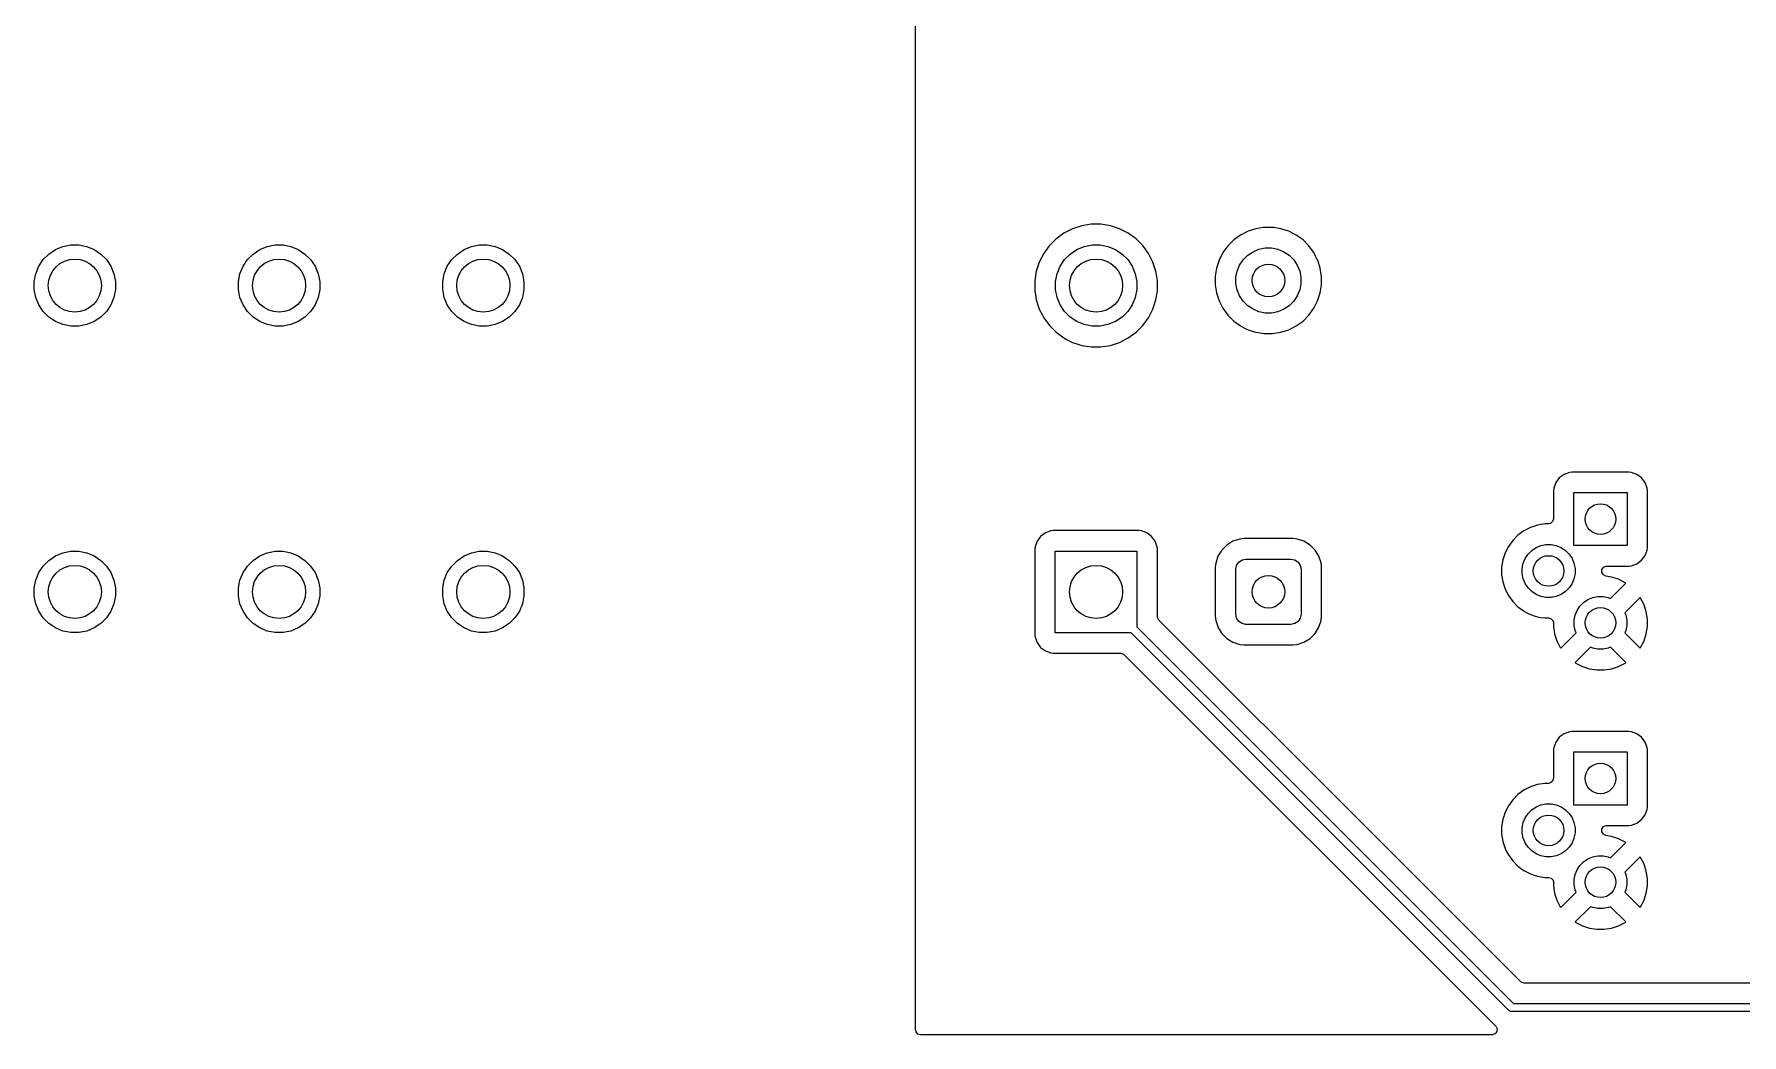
# Model space of a CAD drawing. Extents: x 78 to 227, y -124 to -75.
# Drawn here: x 77.74 to 119.54, y -123.88 to -99.38 of the extents above; entities that cross this region are included whole.
import ezdxf

# ---------------------------------------------------------------- set-up
doc = ezdxf.new("R2010")
doc.units = 0
doc.layers.add('BLACK', color=7, linetype='CONTINUOUS')

msp = doc.modelspace()

# ---------------------------------------------------------------- linework, layer by layer
at = {"layer": 'BLACK', "linetype": 'CONTINUOUS'}
for p, q in [((99.314, -105.416402), (99.314, -78.528983)), ((103.380131, -104.070946), (103.155503, -104.143933)), ((103.613403, -104.034), (103.380131, -104.070946)), ((103.613408, -104.034), (103.613403, -104.034)), ((103.849592, -104.034), (103.613408, -104.034)), ((103.849597, -104.034), (103.849592, -104.034)), ((104.082868, -104.070946), (103.849597, -104.034)), ((104.307496, -104.143933), (104.082868, -104.070946)), ((102.753987, -104.389985), (102.586985, -104.556987)), ((102.753988, -104.389985), (102.753987, -104.389985)), ((102.75399, -104.389983), (102.753988, -104.389985)), ((102.83605, -104.330362), (102.75399, -104.389983)), ((102.945066, -104.251157), (102.83605, -104.330362)), ((103.155503, -104.143933), (102.945066, -104.251157)), ((104.517933, -104.251157), (104.307496, -104.143933)), ((104.70901, -104.389983), (104.517933, -104.251157)), ((104.876017, -104.55699), (104.70901, -104.389983)), ((107.102786, -104.418028), (106.958028, -104.562786)), ((107.268386, -104.297715), (107.102786, -104.418028)), ((107.450776, -104.204781), (107.268386, -104.297715)), ((107.645465, -104.141522), (107.450776, -104.204781)), ((107.823329, -104.113351), (107.645465, -104.141522)), ((107.847648, -104.1095), (107.823329, -104.113351)), ((108.052352, -104.1095), (107.847648, -104.1095)), ((108.079995, -104.113878), (108.052352, -104.1095)), ((108.254534, -104.141522), (108.079995, -104.113878)), ((108.449223, -104.204781), (108.254534, -104.141522)), ((108.540239, -104.251157), (108.449223, -104.204781)), ((108.63161, -104.297713), (108.540239, -104.251157)), ((108.631612, -104.297714), (108.63161, -104.297713)), ((108.631613, -104.297715), (108.631612, -104.297714)), ((108.797213, -104.418028), (108.631613, -104.297715)), ((108.941971, -104.562786), (108.797213, -104.418028)), ((77.849579, -105.063103), (77.95849, -104.900107)), ((77.95849, -104.900107), (78.097107, -104.76149)), ((78.097107, -104.76149), (78.260103, -104.652579)), ((78.260103, -104.652579), (78.441215, -104.57756)), ((78.441215, -104.57756), (78.633483, -104.539315)), ((78.633483, -104.539315), (78.829517, -104.539315)), ((78.829517, -104.539315), (79.021785, -104.57756)), ((79.021785, -104.57756), (79.202897, -104.652579)), ((79.202897, -104.652579), (79.365893, -104.76149)), ((79.365893, -104.76149), (79.50451, -104.900107)), ((79.50451, -104.900107), (79.613421, -105.063103)), ((82.849579, -105.063103), (82.95849, -104.900107)), ((82.95849, -104.900107), (83.097107, -104.76149)), ((83.097107, -104.76149), (83.260103, -104.652579)), ((83.260103, -104.652579), (83.441215, -104.57756)), ((83.441215, -104.57756), (83.633483, -104.539315)), ((83.633483, -104.539315), (83.829517, -104.539315)), ((83.829517, -104.539315), (84.021785, -104.57756)), ((84.021785, -104.57756), (84.202897, -104.652579)), ((84.202897, -104.652579), (84.365893, -104.76149)), ((84.365893, -104.76149), (84.50451, -104.900107)), ((84.50451, -104.900107), (84.613421, -105.063103)), ((87.849579, -105.063103), (87.95849, -104.900107)), ((87.95849, -104.900107), (88.097107, -104.76149)), ((88.097107, -104.76149), (88.260103, -104.652579)), ((88.260103, -104.652579), (88.441215, -104.57756)), ((88.441215, -104.57756), (88.633483, -104.539315)), ((88.633483, -104.539315), (88.829517, -104.539315)), ((88.829517, -104.539315), (89.021785, -104.57756)), ((89.021785, -104.57756), (89.202897, -104.652579)), ((89.202897, -104.652579), (89.365893, -104.76149)), ((89.365893, -104.76149), (89.50451, -104.900107)), ((89.50451, -104.900107), (89.613421, -105.063103)), ((102.448157, -104.748066), (102.340933, -104.958503)), ((102.561428, -104.592164), (102.448157, -104.748066)), ((102.586983, -104.55699), (102.561428, -104.592164)), ((102.586985, -104.556988), (102.586983, -104.55699)), ((102.586985, -104.556987), (102.586985, -104.556988)), ((102.849579, -105.063103), (102.95849, -104.900107)), ((102.95849, -104.900107), (103.097107, -104.76149)), ((103.097107, -104.76149), (103.260103, -104.652579)), ((103.260103, -104.652579), (103.441215, -104.57756)), ((103.441215, -104.57756), (103.633483, -104.539315)), ((103.633483, -104.539315), (103.829517, -104.539315)), ((103.829517, -104.539315), (104.021785, -104.57756)), ((104.021785, -104.57756), (104.202897, -104.652579)), ((104.202897, -104.652579), (104.365893, -104.76149)), ((104.365893, -104.76149), (104.50451, -104.900107)), ((104.50451, -104.900107), (104.613421, -105.063103)), ((105.014843, -104.748067), (104.876017, -104.55699)), ((105.032387, -104.7825), (105.014843, -104.748067)), ((105.122066, -104.958503), (105.032387, -104.7825)), ((106.744781, -104.910776), (106.681522, -105.105465)), ((106.837715, -104.728386), (106.744781, -104.910776)), ((106.958028, -104.562786), (106.837715, -104.728386)), ((107.244463, -105.032883), (107.331592, -104.902485)), ((107.331592, -104.902485), (107.442485, -104.791592)), ((107.442485, -104.791592), (107.572883, -104.704463)), ((107.572883, -104.704463), (107.717772, -104.644448)), ((107.717772, -104.644448), (107.871586, -104.613852)), ((107.871586, -104.613852), (108.028414, -104.613852)), ((108.028414, -104.613852), (108.182228, -104.644448)), ((108.182228, -104.644448), (108.327117, -104.704463)), ((108.327117, -104.704463), (108.457515, -104.791592)), ((108.457515, -104.791592), (108.568408, -104.902485)), ((108.568408, -104.902485), (108.655537, -105.032883)), ((109.054556, -104.717749), (108.941971, -104.562786)), ((109.062287, -104.72839), (109.054556, -104.717749)), ((109.089857, -104.7825), (109.062287, -104.72839)), ((109.155218, -104.910776), (109.089857, -104.7825)), ((109.155218, -104.910778), (109.155218, -104.910776)), ((109.15522, -104.910781), (109.155218, -104.910778)), ((109.15536, -104.911213), (109.15522, -104.910781)), ((109.218477, -105.105465), (109.15536, -104.911213)), ((77.736315, -105.436483), (77.77456, -105.244215)), ((77.77456, -105.244215), (77.849579, -105.063103)), ((79.613421, -105.063103), (79.68844, -105.244215)), ((79.68844, -105.244215), (79.726685, -105.436483)), ((82.736315, -105.436483), (82.77456, -105.244215)), ((82.77456, -105.244215), (82.849579, -105.063103)), ((84.613421, -105.063103), (84.68844, -105.244215)), ((84.68844, -105.244215), (84.726685, -105.436483)), ((87.736315, -105.436483), (87.77456, -105.244215)), ((87.77456, -105.244215), (87.849579, -105.063103)), ((89.613421, -105.063103), (89.68844, -105.244215)), ((89.68844, -105.244215), (89.726685, -105.436483)), ((102.267946, -105.183131), (102.231, -105.416402)), ((102.340933, -104.958503), (102.267946, -105.183131)), ((102.736315, -105.436483), (102.77456, -105.244215)), ((102.77456, -105.244215), (102.849579, -105.063103)), ((104.613421, -105.063103), (104.68844, -105.244215)), ((104.68844, -105.244215), (104.726685, -105.436483)), ((105.122066, -104.958505), (105.122066, -104.958503)), ((105.122068, -104.958508), (105.122066, -104.958505)), ((105.195053, -105.183132), (105.122068, -104.958508)), ((105.209221, -105.272585), (105.195053, -105.183132)), ((105.214774, -105.307648), (105.209221, -105.272585)), ((105.217075, -105.322174), (105.214774, -105.307648)), ((105.217075, -105.322175), (105.217075, -105.322174)), ((105.232, -105.416403), (105.217075, -105.322175)), ((106.681522, -105.105465), (106.6495, -105.307648)), ((106.6495, -105.307648), (106.6495, -105.512351)), ((107.153852, -105.331586), (107.184448, -105.177772)), ((107.153852, -105.488414), (107.153852, -105.331586)), ((107.184448, -105.177772), (107.244463, -105.032883)), ((108.655537, -105.032883), (108.715552, -105.177772)), ((108.715552, -105.177772), (108.746148, -105.331586)), ((108.746148, -105.331586), (108.746148, -105.488414)), ((109.244947, -105.272588), (109.218477, -105.105465)), ((109.2505, -105.307648), (109.244947, -105.272588)), ((109.2505, -105.512352), (109.2505, -105.307648)), ((77.736315, -105.632517), (77.736315, -105.436483)), ((77.77456, -105.824785), (77.736315, -105.632517)), ((79.726685, -105.632517), (79.68844, -105.824785)), ((79.726685, -105.436483), (79.726685, -105.632517)), ((82.736315, -105.632517), (82.736315, -105.436483)), ((82.77456, -105.824785), (82.736315, -105.632517)), ((84.726685, -105.632517), (84.68844, -105.824785)), ((84.726685, -105.436483), (84.726685, -105.632517)), ((87.736315, -105.632517), (87.736315, -105.436483)), ((87.77456, -105.824785), (87.736315, -105.632517)), ((89.726685, -105.632517), (89.68844, -105.824785)), ((89.726685, -105.436483), (89.726685, -105.632517)), ((99.314, -123.7545), (99.314, -105.416402)), ((102.231, -105.416402), (102.231, -105.652597)), ((102.231, -105.652597), (102.267946, -105.885868)), ((102.736315, -105.632517), (102.736315, -105.436483)), ((102.77456, -105.824785), (102.736315, -105.632517)), ((104.726685, -105.632517), (104.68844, -105.824785)), ((104.726685, -105.436483), (104.726685, -105.632517)), ((105.195053, -105.885868), (105.216673, -105.749364)), ((105.216673, -105.749364), (105.232, -105.652597)), ((105.232, -105.652597), (105.232, -105.416403)), ((106.6495, -105.512351), (106.681522, -105.714534)), ((106.681522, -105.714534), (106.744781, -105.909223)), ((107.184448, -105.642228), (107.153852, -105.488414)), ((107.244463, -105.787117), (107.184448, -105.642228)), ((108.715552, -105.642228), (108.655537, -105.787117)), ((108.746148, -105.488414), (108.715552, -105.642228)), ((109.15522, -105.909219), (109.218477, -105.714534)), ((109.218477, -105.714534), (109.2505, -105.512352)), ((77.849579, -106.005897), (77.77456, -105.824785)), ((77.95849, -106.168893), (77.849579, -106.005897)), ((78.097107, -106.30751), (77.95849, -106.168893)), ((79.50451, -106.168893), (79.365893, -106.30751)), ((79.613421, -106.005897), (79.50451, -106.168893)), ((79.68844, -105.824785), (79.613421, -106.005897)), ((82.849579, -106.005897), (82.77456, -105.824785)), ((82.95849, -106.168893), (82.849579, -106.005897)), ((83.097107, -106.30751), (82.95849, -106.168893)), ((84.50451, -106.168893), (84.365893, -106.30751)), ((84.613421, -106.005897), (84.50451, -106.168893)), ((84.68844, -105.824785), (84.613421, -106.005897)), ((87.849579, -106.005897), (87.77456, -105.824785)), ((87.95849, -106.168893), (87.849579, -106.005897)), ((88.097107, -106.30751), (87.95849, -106.168893)), ((89.50451, -106.168893), (89.365893, -106.30751)), ((89.613421, -106.005897), (89.50451, -106.168893)), ((89.68844, -105.824785), (89.613421, -106.005897)), ((102.267946, -105.885868), (102.340933, -106.110496)), ((102.340933, -106.110496), (102.41569, -106.257213)), ((102.849579, -106.005897), (102.77456, -105.824785)), ((102.95849, -106.168893), (102.849579, -106.005897)), ((103.097107, -106.30751), (102.95849, -106.168893)), ((104.50451, -106.168893), (104.365893, -106.30751)), ((104.613421, -106.005897), (104.50451, -106.168893)), ((104.68844, -105.824785), (104.613421, -106.005897)), ((105.014843, -106.320933), (105.122068, -106.110492)), ((105.122068, -106.110492), (105.195053, -105.885868)), ((106.744781, -105.909223), (106.837715, -106.091613)), ((106.837715, -106.091613), (106.958028, -106.257213)), ((107.331592, -105.917515), (107.244463, -105.787117)), ((107.442485, -106.028408), (107.331592, -105.917515)), ((107.572883, -106.115537), (107.442485, -106.028408)), ((107.717772, -106.175552), (107.572883, -106.115537)), ((107.871586, -106.206148), (107.717772, -106.175552)), ((108.182228, -106.175552), (108.028414, -106.206148)), ((108.327117, -106.115537), (108.182228, -106.175552)), ((108.457515, -106.028408), (108.327117, -106.115537)), ((108.568408, -105.917515), (108.457515, -106.028408)), ((108.655537, -105.787117), (108.568408, -105.917515)), ((108.941971, -106.257213), (109.023962, -106.14436)), ((109.023962, -106.14436), (109.062287, -106.09161)), ((109.062287, -106.09161), (109.15522, -105.909219)), ((78.260103, -106.416421), (78.097107, -106.30751)), ((78.441215, -106.49144), (78.260103, -106.416421)), ((78.633483, -106.529685), (78.441215, -106.49144)), ((78.829517, -106.529685), (78.633483, -106.529685)), ((79.021785, -106.49144), (78.829517, -106.529685)), ((79.202897, -106.416421), (79.021785, -106.49144)), ((79.365893, -106.30751), (79.202897, -106.416421)), ((83.260103, -106.416421), (83.097107, -106.30751)), ((83.441215, -106.49144), (83.260103, -106.416421)), ((83.633483, -106.529685), (83.441215, -106.49144)), ((83.829517, -106.529685), (83.633483, -106.529685)), ((84.021785, -106.49144), (83.829517, -106.529685)), ((84.202897, -106.416421), (84.021785, -106.49144)), ((84.365893, -106.30751), (84.202897, -106.416421)), ((88.260103, -106.416421), (88.097107, -106.30751)), ((88.441215, -106.49144), (88.260103, -106.416421)), ((88.633483, -106.529685), (88.441215, -106.49144)), ((88.829517, -106.529685), (88.633483, -106.529685)), ((89.021785, -106.49144), (88.829517, -106.529685)), ((89.202897, -106.416421), (89.021785, -106.49144)), ((89.365893, -106.30751), (89.202897, -106.416421)), ((102.41569, -106.257213), (102.448157, -106.320933)), ((102.448157, -106.320933), (102.586983, -106.51201)), ((102.586983, -106.51201), (102.75399, -106.679017)), ((103.260103, -106.416421), (103.097107, -106.30751)), ((103.441215, -106.49144), (103.260103, -106.416421)), ((103.633483, -106.529685), (103.441215, -106.49144)), ((103.829517, -106.529685), (103.633483, -106.529685)), ((104.021785, -106.49144), (103.829517, -106.529685)), ((104.202897, -106.416421), (104.021785, -106.49144)), ((104.365893, -106.30751), (104.202897, -106.416421)), ((104.70901, -106.679017), (104.876017, -106.51201)), ((104.876017, -106.51201), (105.014843, -106.320933)), ((106.958028, -106.257213), (107.102786, -106.401971)), ((107.102786, -106.401971), (107.23609, -106.49882)), ((107.23609, -106.49882), (107.26839, -106.522287)), ((107.26839, -106.522287), (107.384607, -106.581503)), ((107.384607, -106.581503), (107.450776, -106.615218)), ((108.028414, -106.206148), (107.871586, -106.206148)), ((108.449219, -106.61522), (108.63161, -106.522287)), ((108.63161, -106.522287), (108.72459, -106.454732)), ((108.72459, -106.454732), (108.797213, -106.401971)), ((108.797213, -106.401971), (108.797215, -106.401968)), ((108.797215, -106.401968), (108.797219, -106.401966)), ((108.797219, -106.401966), (108.941966, -106.257219)), ((108.941966, -106.257219), (108.941968, -106.257215)), ((108.941968, -106.257215), (108.941971, -106.257213)), ((102.75399, -106.679017), (102.945067, -106.817843)), ((102.945067, -106.817843), (103.042454, -106.867464)), ((103.042454, -106.867464), (103.155503, -106.925066)), ((103.155503, -106.925066), (103.155505, -106.925066)), ((103.155505, -106.925066), (103.155508, -106.925068)), ((103.155508, -106.925068), (103.233829, -106.950516)), ((103.233829, -106.950516), (103.380131, -106.998053)), ((103.380131, -106.998053), (103.613403, -107.035)), ((103.849597, -107.035), (104.082868, -106.998053)), ((104.082868, -106.998053), (104.109019, -106.989556)), ((104.109019, -106.989556), (104.307492, -106.925068)), ((104.307492, -106.925068), (104.517933, -106.817843)), ((104.517933, -106.817843), (104.70901, -106.679017)), ((107.450776, -106.615218), (107.450778, -106.615218)), ((107.450778, -106.615218), (107.450781, -106.61522)), ((107.450781, -106.61522), (107.555137, -106.649127)), ((107.555137, -106.649127), (107.645465, -106.678477)), ((107.645465, -106.678477), (107.746557, -106.694488)), ((107.746557, -106.694488), (107.847648, -106.7105)), ((107.847648, -106.7105), (107.847649, -106.7105)), ((107.847649, -106.7105), (108.052351, -106.7105)), ((108.052351, -106.7105), (108.052352, -106.7105)), ((108.052352, -106.7105), (108.254534, -106.678477)), ((108.254534, -106.678477), (108.449219, -106.61522)), ((103.613403, -107.035), (103.613408, -107.035)), ((103.613408, -107.035), (103.849597, -107.035)), ((115.070452, -110.244455), (114.984206, -110.359664)), ((115.070455, -110.244452), (115.070452, -110.244455)), ((115.185664, -110.158206), (115.070455, -110.244452)), ((115.185671, -110.158202), (115.185664, -110.158206)), ((115.320516, -110.107908), (115.185671, -110.158202)), ((115.380123, -110.101501), (115.320516, -110.107908)), ((115.380129, -110.1015), (115.380123, -110.101501)), ((116.775864, -110.1015), (115.380129, -110.1015)), ((116.775873, -110.1015), (116.775864, -110.1015)), ((116.775881, -110.1015), (116.775873, -110.1015)), ((116.775883, -110.101501), (116.775881, -110.1015)), ((116.835483, -110.107908), (116.775883, -110.101501)), ((116.970328, -110.158202), (116.835482, -110.107908)), ((116.835482, -110.107908), (116.835483, -110.107908)), ((116.970335, -110.158206), (116.970328, -110.158202)), ((117.085544, -110.244452), (116.970335, -110.158206)), ((117.085547, -110.244455), (117.085544, -110.244452)), ((117.171793, -110.359664), (117.085547, -110.244455)), ((114.927501, -110.554123), (114.9275, -110.554135)), ((114.9275, -110.554135), (114.9275, -111.2475)), ((114.933908, -110.494517), (114.927501, -110.554116)), ((114.927501, -110.554116), (114.927501, -110.554123)), ((114.984202, -110.359671), (114.933908, -110.494517)), ((114.984206, -110.359664), (114.984202, -110.359671)), ((115.428, -111.902), (115.428, -110.602)), ((115.428, -110.602), (116.728, -110.602)), ((116.728, -110.602), (116.728, -111.902)), ((117.171795, -110.359668), (117.171793, -110.359664)), ((117.171796, -110.359669), (117.171795, -110.359668)), ((117.222091, -110.494517), (117.171796, -110.359669)), ((117.228499, -110.554128), (117.222091, -110.494517)), ((117.2285, -111.949873), (117.228499, -110.554128)), ((102.489164, -111.590706), (102.373955, -111.676952)), ((102.489171, -111.590702), (102.489164, -111.590706)), ((102.624016, -111.540408), (102.489171, -111.590702)), ((102.683623, -111.534001), (102.624016, -111.540408)), ((102.683629, -111.534), (102.683623, -111.534001)), ((104.779364, -111.534), (102.683629, -111.534)), ((104.779373, -111.534), (104.779364, -111.534)), ((104.779381, -111.534), (104.779373, -111.534)), ((104.779383, -111.534001), (104.779381, -111.534)), ((104.838983, -111.540408), (104.779383, -111.534001)), ((104.973828, -111.590702), (104.838982, -111.540408)), ((104.838982, -111.540408), (104.838983, -111.540408)), ((104.973835, -111.590706), (104.973828, -111.590702)), ((105.089044, -111.676952), (104.973835, -111.590706)), ((114.205002, -111.538006), (114.058505, -111.644441)), ((114.36636, -111.455788), (114.205002, -111.538006)), ((114.366363, -111.455787), (114.36636, -111.455788)), ((114.538589, -111.399829), (114.366363, -111.455787)), ((114.717449, -111.3715), (114.538589, -111.399829)), ((114.8035, -111.3715), (114.717449, -111.3715)), ((114.855011, -111.360294), (114.8035, -111.3715)), ((114.907815, -111.314539), (114.855011, -111.360294)), ((114.9275, -111.2475), (114.907815, -111.314539)), ((102.231001, -111.986623), (102.231, -111.986635)), ((102.231, -111.986635), (102.231, -114.08237)), ((102.237408, -111.927017), (102.231001, -111.986616)), ((102.231001, -111.986616), (102.231001, -111.986623)), ((102.287702, -111.792171), (102.237408, -111.927017)), ((102.287706, -111.792164), (102.287702, -111.792171)), ((102.373952, -111.676955), (102.287706, -111.792164)), ((102.373955, -111.676952), (102.373952, -111.676955)), ((105.089047, -111.676955), (105.089044, -111.676952)), ((105.175293, -111.792164), (105.089047, -111.676955)), ((105.175297, -111.792171), (105.175293, -111.792164)), ((105.210773, -111.887289), (105.175297, -111.792171)), ((105.225591, -111.927017), (105.210773, -111.887289)), ((105.231997, -111.986616), (105.225591, -111.927017)), ((105.231998, -111.986623), (105.231997, -111.986616)), ((105.231999, -111.986629), (105.231998, -111.986623)), ((105.231999, -112.429983), (105.231999, -111.986629)), ((106.807289, -112.011342), (106.715187, -112.160663)), ((106.931342, -111.887289), (106.807289, -112.011342)), ((107.080663, -111.795187), (106.931342, -111.887289)), ((107.080668, -111.795185), (107.080663, -111.795187)), ((107.2472, -111.740001), (107.080668, -111.795185)), ((107.247203, -111.74), (107.2472, -111.740001)), ((107.349981, -111.729501), (107.247203, -111.74)), ((107.349998, -111.7295), (107.349981, -111.729501)), ((108.55001, -111.7295), (107.349998, -111.7295)), ((108.652795, -111.74), (108.55001, -111.7295)), ((108.652797, -111.740001), (108.652795, -111.74)), ((108.819334, -111.795186), (108.652797, -111.740001)), ((108.968656, -111.887288), (108.819334, -111.795186)), ((109.092712, -112.011344), (108.968656, -111.887288)), ((109.184814, -112.160666), (109.092712, -112.011344)), ((113.824006, -111.919002), (113.741788, -112.08036)), ((113.930441, -111.772505), (113.824006, -111.919002)), ((113.930445, -111.7725), (113.930441, -111.772505)), ((114.0585, -111.644445), (113.930445, -111.7725)), ((114.058505, -111.644441), (114.0585, -111.644445)), ((114.305543, -112.109644), (114.395644, -112.019543)), ((114.395644, -112.019543), (114.501592, -111.948751)), ((114.501592, -111.948751), (114.619315, -111.899989)), ((114.619315, -111.899989), (114.744289, -111.87513)), ((114.744289, -111.87513), (114.871711, -111.87513)), ((114.871711, -111.87513), (114.996685, -111.899989)), ((114.996685, -111.899989), (115.114408, -111.948751)), ((115.114408, -111.948751), (115.220356, -112.019543)), ((115.220356, -112.019543), (115.310457, -112.109644)), ((116.728, -111.902), (115.428, -111.902)), ((117.171796, -112.144331), (117.222091, -112.009483)), ((117.222091, -112.009483), (117.2285, -111.949873)), ((77.849579, -112.563103), (77.95849, -112.400107)), ((77.95849, -112.400107), (78.097107, -112.26149)), ((78.097107, -112.26149), (78.260103, -112.152579)), ((78.260103, -112.152579), (78.441215, -112.07756)), ((78.441215, -112.07756), (78.633483, -112.039315)), ((78.633483, -112.039315), (78.829517, -112.039315)), ((78.829517, -112.039315), (79.021785, -112.07756)), ((79.021785, -112.07756), (79.202897, -112.152579)), ((79.202897, -112.152579), (79.365893, -112.26149)), ((79.365893, -112.26149), (79.50451, -112.400107)), ((79.50451, -112.400107), (79.613421, -112.563103)), ((82.849579, -112.563103), (82.95849, -112.400107)), ((82.95849, -112.400107), (83.097107, -112.26149)), ((83.097107, -112.26149), (83.260103, -112.152579)), ((83.260103, -112.152579), (83.441215, -112.07756)), ((83.441215, -112.07756), (83.633483, -112.039315)), ((83.633483, -112.039315), (83.829517, -112.039315)), ((83.829517, -112.039315), (84.021785, -112.07756)), ((84.021785, -112.07756), (84.202897, -112.152579)), ((84.202897, -112.152579), (84.365893, -112.26149)), ((84.365893, -112.26149), (84.50451, -112.400107)), ((84.50451, -112.400107), (84.613421, -112.563103)), ((87.849579, -112.563103), (87.95849, -112.400107)), ((87.95849, -112.400107), (88.097107, -112.26149)), ((88.097107, -112.26149), (88.260103, -112.152579)), ((88.260103, -112.152579), (88.441215, -112.07756)), ((88.441215, -112.07756), (88.633483, -112.039315)), ((88.633483, -112.039315), (88.829517, -112.039315)), ((88.829517, -112.039315), (89.021785, -112.07756)), ((89.021785, -112.07756), (89.202897, -112.152579)), ((89.202897, -112.152579), (89.365893, -112.26149)), ((89.365893, -112.26149), (89.50451, -112.400107)), ((89.50451, -112.400107), (89.613421, -112.563103)), ((102.7315, -114.0345), (102.7315, -112.0345)), ((102.7315, -112.0345), (104.7315, -112.0345)), ((104.7315, -112.0345), (104.7315, -113.893078)), ((105.231999, -113.634402), (105.231999, -112.429983)), ((106.66, -112.327204), (106.6495, -112.429983)), ((106.6495, -112.429983), (106.6495, -113.630001)), ((106.660001, -112.327204), (106.66, -112.327204)), ((106.715186, -112.160666), (106.660001, -112.327203)), ((106.660001, -112.327203), (106.660001, -112.327204)), ((106.715187, -112.160663), (106.715186, -112.160666)), ((107.15, -112.48), (107.16903, -112.384329)), ((107.16903, -112.384329), (107.223223, -112.303223)), ((107.223223, -112.303223), (107.304329, -112.24903)), ((107.304329, -112.24903), (107.4, -112.23)), ((107.4, -112.23), (108.5, -112.23)), ((108.5, -112.23), (108.595671, -112.24903)), ((108.595671, -112.24903), (108.676777, -112.303223)), ((108.676777, -112.303223), (108.73097, -112.384329)), ((108.73097, -112.384329), (108.75, -112.48)), ((109.23879, -112.323554), (109.184814, -112.160666)), ((109.239998, -112.3272), (109.23879, -112.323554)), ((109.239999, -112.327203), (109.239998, -112.3272)), ((109.24769, -112.402498), (109.239999, -112.327203)), ((109.250499, -112.429992), (109.24769, -112.402498)), ((109.250499, -112.431448), (109.250499, -112.429992)), ((109.2505, -113.630009), (109.250499, -112.431448)), ((113.685829, -112.252589), (113.6575, -112.431448)), ((113.6575, -112.431448), (113.6575, -112.612551)), ((113.741787, -112.080363), (113.685829, -112.252589)), ((113.741788, -112.08036), (113.741787, -112.080363)), ((114.16113, -112.458289), (114.185989, -112.333315)), ((114.185989, -112.333315), (114.234751, -112.215592)), ((114.234751, -112.215592), (114.305543, -112.109644)), ((115.310457, -112.109644), (115.381249, -112.215592)), ((115.381249, -112.215592), (115.430011, -112.333315)), ((115.430011, -112.333315), (115.45487, -112.458289)), ((116.113458, -112.489869), (116.152068, -112.431636)), ((116.152068, -112.431636), (116.216031, -112.403522)), ((116.216031, -112.403522), (116.231924, -112.402499)), ((116.231924, -112.402499), (116.775871, -112.402499)), ((116.775871, -112.402499), (116.775872, -112.402499)), ((116.775872, -112.402499), (116.835483, -112.396091)), ((116.835483, -112.396091), (116.970331, -112.345796)), ((116.970331, -112.345796), (117.085546, -112.259546)), ((117.085546, -112.259546), (117.171796, -112.144331)), ((77.736315, -112.936483), (77.77456, -112.744215)), ((77.77456, -112.744215), (77.849579, -112.563103)), ((79.613421, -112.563103), (79.68844, -112.744215)), ((79.68844, -112.744215), (79.726685, -112.936483)), ((82.736315, -112.936483), (82.77456, -112.744215)), ((82.77456, -112.744215), (82.849579, -112.563103)), ((84.613421, -112.563103), (84.68844, -112.744215)), ((84.68844, -112.744215), (84.726685, -112.936483)), ((87.736315, -112.936483), (87.77456, -112.744215)), ((87.77456, -112.744215), (87.849579, -112.563103)), ((89.613421, -112.563103), (89.68844, -112.744215)), ((89.68844, -112.744215), (89.726685, -112.936483)), ((107.15, -113.58), (107.15, -112.48)), ((108.75, -112.48), (108.75, -113.58)), ((113.6575, -112.612551), (113.685829, -112.79141)), ((113.685829, -112.79141), (113.741787, -112.963636)), ((114.16113, -112.585711), (114.16113, -112.458289)), ((114.185989, -112.710685), (114.16113, -112.585711)), ((114.234751, -112.828408), (114.185989, -112.710685)), ((114.305543, -112.934356), (114.234751, -112.828408)), ((115.381249, -112.828408), (115.310457, -112.934356)), ((115.430011, -112.710685), (115.381249, -112.828408)), ((115.45487, -112.585711), (115.430011, -112.710685)), ((115.45487, -112.458289), (115.45487, -112.585711)), ((116.11246, -112.559731), (116.113458, -112.489869)), ((116.149391, -112.619043), (116.11246, -112.559731)), ((116.212526, -112.648972), (116.149391, -112.619043)), ((116.347293, -112.670317), (116.212526, -112.648972)), ((116.323092, -113.193353), (116.696533, -112.819913)), ((116.519444, -112.726251), (116.347293, -112.670317)), ((116.519447, -112.726252), (116.519444, -112.726251)), ((116.68073, -112.808431), (116.519447, -112.726252)), ((116.696533, -112.819913), (116.68073, -112.808431)), ((77.736315, -113.132517), (77.736315, -112.936483)), ((77.77456, -113.324785), (77.736315, -113.132517)), ((79.726685, -113.132517), (79.68844, -113.324785)), ((79.726685, -112.936483), (79.726685, -113.132517)), ((82.736315, -113.132517), (82.736315, -112.936483)), ((82.77456, -113.324785), (82.736315, -113.132517)), ((84.726685, -113.132517), (84.68844, -113.324785)), ((84.726685, -112.936483), (84.726685, -113.132517)), ((87.736315, -113.132517), (87.736315, -112.936483)), ((87.77456, -113.324785), (87.736315, -113.132517)), ((89.726685, -113.132517), (89.68844, -113.324785)), ((89.726685, -112.936483), (89.726685, -113.132517)), ((113.741787, -112.963636), (113.741788, -112.963639)), ((113.741788, -112.963639), (113.824006, -113.124997)), ((113.824006, -113.124997), (113.930441, -113.271494)), ((113.930441, -113.271494), (113.930445, -113.271499)), ((113.930445, -113.271499), (114.0585, -113.399554)), ((114.395644, -113.024457), (114.305543, -112.934356)), ((114.501592, -113.095249), (114.395644, -113.024457)), ((114.619315, -113.144011), (114.501592, -113.095249)), ((114.744289, -113.16887), (114.619315, -113.144011)), ((114.871711, -113.16887), (114.744289, -113.16887)), ((114.996685, -113.144011), (114.871711, -113.16887)), ((115.114408, -113.095249), (114.996685, -113.144011)), ((115.220356, -113.024457), (115.114408, -113.095249)), ((115.310457, -112.934356), (115.220356, -113.024457)), ((115.665644, -113.289543), (115.771592, -113.218751)), ((115.771592, -113.218751), (115.889315, -113.169989)), ((115.889315, -113.169989), (116.014289, -113.14513)), ((116.014289, -113.14513), (116.141711, -113.14513)), ((116.141711, -113.14513), (116.266685, -113.169989)), ((116.266685, -113.169989), (116.323092, -113.193353)), ((117.050085, -113.173466), (116.676645, -113.546905)), ((117.061566, -113.189267), (117.050085, -113.173466)), ((117.061571, -113.189275), (117.061566, -113.189267)), ((117.143747, -113.350552), (117.061571, -113.189275)), ((77.849579, -113.505897), (77.77456, -113.324785)), ((77.95849, -113.668893), (77.849579, -113.505897)), ((78.097107, -113.80751), (77.95849, -113.668893)), ((79.50451, -113.668893), (79.365893, -113.80751)), ((79.613421, -113.505897), (79.50451, -113.668893)), ((79.68844, -113.324785), (79.613421, -113.505897)), ((82.849579, -113.505897), (82.77456, -113.324785)), ((82.95849, -113.668893), (82.849579, -113.505897)), ((83.097107, -113.80751), (82.95849, -113.668893)), ((84.50451, -113.668893), (84.365893, -113.80751)), ((84.613421, -113.505897), (84.50451, -113.668893)), ((84.68844, -113.324785), (84.613421, -113.505897)), ((87.849579, -113.505897), (87.77456, -113.324785)), ((87.95849, -113.668893), (87.849579, -113.505897)), ((88.097107, -113.80751), (87.95849, -113.668893)), ((89.50451, -113.668893), (89.365893, -113.80751)), ((89.613421, -113.505897), (89.50451, -113.668893)), ((89.68844, -113.324785), (89.613421, -113.505897)), ((105.234833, -113.66076), (105.231999, -113.634402)), ((105.268318, -113.722083), (105.234833, -113.66076)), ((106.6495, -113.630001), (106.649501, -113.630018)), ((106.649501, -113.630018), (106.66, -113.732796)), ((107.16903, -113.675671), (107.15, -113.58)), ((107.223223, -113.756777), (107.16903, -113.675671)), ((108.73097, -113.675671), (108.676777, -113.756777)), ((108.75, -113.58), (108.73097, -113.675671)), ((109.239999, -113.732797), (109.2505, -113.630009)), ((114.0585, -113.399554), (114.058505, -113.399558)), ((114.058505, -113.399558), (114.185639, -113.491925)), ((114.185639, -113.491925), (114.205006, -113.505996)), ((114.205006, -113.505996), (114.310484, -113.55974)), ((114.310484, -113.55974), (114.36636, -113.588211)), ((114.36636, -113.588211), (114.366363, -113.588212)), ((114.366363, -113.588212), (114.452476, -113.616191)), ((114.452476, -113.616191), (114.538591, -113.644171)), ((114.538591, -113.644171), (114.621429, -113.657291)), ((114.621429, -113.657291), (114.717449, -113.6725)), ((114.717449, -113.6725), (114.804, -113.6725)), ((114.804, -113.6725), (114.871039, -113.692185)), ((114.871039, -113.692185), (114.916794, -113.744989)), ((115.43113, -113.728289), (115.455989, -113.603315)), ((115.455989, -113.603315), (115.504751, -113.485592)), ((115.504751, -113.485592), (115.575543, -113.379644)), ((115.575543, -113.379644), (115.665644, -113.289543)), ((116.676645, -113.546905), (116.700011, -113.603315)), ((116.700011, -113.603315), (116.72487, -113.728289)), ((117.143748, -113.350555), (117.143747, -113.350552)), ((117.199682, -113.522706), (117.143748, -113.350555)), ((117.228, -113.701493), (117.199682, -113.522706)), ((117.228, -113.882506), (117.228, -113.701493)), ((78.260103, -113.916421), (78.097107, -113.80751)), ((78.441215, -113.99144), (78.260103, -113.916421)), ((78.633483, -114.029685), (78.441215, -113.99144)), ((78.829517, -114.029685), (78.633483, -114.029685)), ((79.021785, -113.99144), (78.829517, -114.029685)), ((79.202897, -113.916421), (79.021785, -113.99144)), ((79.365893, -113.80751), (79.202897, -113.916421)), ((83.260103, -113.916421), (83.097107, -113.80751)), ((83.441215, -113.99144), (83.260103, -113.916421)), ((83.633483, -114.029685), (83.441215, -113.99144)), ((83.829517, -114.029685), (83.633483, -114.029685)), ((84.021785, -113.99144), (83.829517, -114.029685)), ((84.202897, -113.916421), (84.021785, -113.99144)), ((84.365893, -113.80751), (84.202897, -113.916421)), ((88.260103, -113.916421), (88.097107, -113.80751)), ((88.441215, -113.99144), (88.260103, -113.916421)), ((88.633483, -114.029685), (88.441215, -113.99144)), ((88.829517, -114.029685), (88.633483, -114.029685)), ((89.021785, -113.99144), (88.829517, -114.029685)), ((89.202897, -113.916421), (89.021785, -113.99144)), ((89.365893, -113.80751), (89.202897, -113.916421)), ((102.231, -114.08237), (102.231001, -114.082376)), ((102.231001, -114.082376), (102.237408, -114.141983)), ((104.590078, -114.0345), (102.7315, -114.0345)), ((113.836289, -123.280711), (104.590078, -114.0345)), ((104.7315, -113.893078), (113.948422, -123.11)), ((110.327683, -118.781448), (105.268318, -113.722083)), ((106.66, -113.732796), (106.660001, -113.732799)), ((106.660001, -113.732799), (106.70961, -113.882506)), ((106.70961, -113.882506), (106.715186, -113.899334)), ((106.715186, -113.899334), (106.807288, -114.048656)), ((106.807288, -114.048656), (106.931344, -114.172712)), ((107.304329, -113.81097), (107.223223, -113.756777)), ((107.4, -113.83), (107.304329, -113.81097)), ((108.5, -113.83), (107.4, -113.83)), ((108.595671, -113.81097), (108.5, -113.83)), ((108.676777, -113.756777), (108.595671, -113.81097)), ((108.968656, -114.172712), (109.092712, -114.048656)), ((109.092712, -114.048656), (109.184814, -113.899334)), ((109.184814, -113.899334), (109.239999, -113.732797)), ((114.916794, -113.744989), (114.928, -113.7965)), ((114.928, -113.7965), (114.928, -113.882506)), ((114.928, -113.882506), (114.956317, -114.061293)), ((114.956317, -114.061293), (115.012251, -114.233444)), ((115.105913, -114.410533), (115.479353, -114.037092)), ((115.43113, -113.855711), (115.43113, -113.728289)), ((115.455989, -113.980685), (115.43113, -113.855711)), ((115.479353, -114.037092), (115.455989, -113.980685)), ((116.700011, -113.980685), (116.676646, -114.037093)), ((116.676646, -114.037093), (117.050085, -114.410532)), ((116.72487, -113.855711), (116.700011, -113.980685)), ((116.72487, -113.728289), (116.72487, -113.855711)), ((117.143748, -114.233444), (117.199682, -114.061293)), ((117.199682, -114.061293), (117.228, -113.882506)), ((102.237408, -114.141983), (102.287702, -114.276828)), ((102.287702, -114.276828), (102.287706, -114.276835)), ((102.287706, -114.276835), (102.373952, -114.392044)), ((102.373952, -114.392044), (102.373955, -114.392047)), ((102.373955, -114.392047), (102.489164, -114.478293)), ((102.489164, -114.478293), (102.489171, -114.478297)), ((102.489171, -114.478297), (102.624017, -114.528591)), ((102.624017, -114.528591), (102.624016, -114.528591)), ((102.624016, -114.528591), (102.630944, -114.529335)), ((102.630944, -114.529335), (102.683627, -114.535)), ((102.683627, -114.535), (104.331402, -114.534999)), ((104.331402, -114.534999), (104.398441, -114.554684)), ((106.931344, -114.172712), (107.080666, -114.264814)), ((107.080666, -114.264814), (107.247203, -114.319999)), ((107.247203, -114.319999), (107.349991, -114.3305)), ((107.349991, -114.3305), (108.550008, -114.330499)), ((108.550008, -114.330499), (108.652797, -114.319999)), ((108.652797, -114.319999), (108.819334, -114.264814)), ((108.819334, -114.264814), (108.968656, -114.172712)), ((115.012251, -114.233444), (115.012252, -114.233447)), ((115.012252, -114.233447), (115.094431, -114.39473)), ((115.094431, -114.39473), (115.105913, -114.410532)), ((115.105913, -114.410532), (115.105913, -114.410533)), ((115.832906, -114.390645), (115.459466, -114.764085)), ((115.889315, -114.414011), (115.832906, -114.390645)), ((116.014289, -114.43887), (115.889315, -114.414011)), ((116.141711, -114.43887), (116.014289, -114.43887)), ((116.266685, -114.414011), (116.141711, -114.43887)), ((116.323093, -114.390645), (116.266685, -114.414011)), ((116.696533, -114.764085), (116.323093, -114.390645)), ((117.050085, -114.410532), (117.061568, -114.39473)), ((117.061568, -114.39473), (117.143745, -114.233452)), ((117.143745, -114.233452), (117.143748, -114.233444)), ((104.398441, -114.554684), (104.419083, -114.571318)), ((104.419083, -114.571318), (113.426478, -123.578713)), ((115.459466, -114.764085), (115.459466, -114.764086)), ((115.459466, -114.764086), (115.475267, -114.775566)), ((115.475267, -114.775566), (115.475275, -114.775571)), ((115.475275, -114.775571), (115.636552, -114.857747)), ((115.636552, -114.857747), (115.636555, -114.857748)), ((115.636555, -114.857748), (115.808706, -114.913682)), ((115.808706, -114.913682), (115.987494, -114.942)), ((115.987494, -114.942), (116.168506, -114.942)), ((116.168506, -114.942), (116.347293, -114.913682)), ((116.347293, -114.913682), (116.519444, -114.857748)), ((116.519444, -114.857748), (116.519452, -114.857745)), ((116.519452, -114.857745), (116.68073, -114.775568)), ((116.68073, -114.775568), (116.696532, -114.764085)), ((116.696532, -114.764085), (116.696533, -114.764085)), ((115.070452, -116.594455), (114.984206, -116.709664)), ((115.070455, -116.594452), (115.070452, -116.594455)), ((115.185664, -116.508206), (115.070455, -116.594452)), ((115.185671, -116.508202), (115.185664, -116.508206)), ((115.320516, -116.457908), (115.185671, -116.508202)), ((115.380123, -116.451501), (115.320516, -116.457908)), ((115.380129, -116.4515), (115.380123, -116.451501)), ((116.775864, -116.4515), (115.380129, -116.4515)), ((116.775873, -116.4515), (116.775864, -116.4515)), ((116.775881, -116.4515), (116.775873, -116.4515)), ((116.775883, -116.451501), (116.775881, -116.4515)), ((116.835483, -116.457908), (116.775883, -116.451501)), ((116.970328, -116.508202), (116.835482, -116.457908)), ((116.835482, -116.457908), (116.835483, -116.457908)), ((116.970335, -116.508206), (116.970328, -116.508202)), ((117.085544, -116.594452), (116.970335, -116.508206)), ((117.085547, -116.594455), (117.085544, -116.594452)), ((117.171793, -116.709664), (117.085547, -116.594455)), ((114.927501, -116.904123), (114.9275, -116.904135)), ((114.9275, -116.904135), (114.9275, -117.5975)), ((114.933908, -116.844517), (114.927501, -116.904116)), ((114.927501, -116.904116), (114.927501, -116.904123)), ((114.984202, -116.709671), (114.933908, -116.844517)), ((114.984206, -116.709664), (114.984202, -116.709671)), ((115.428, -118.252), (115.428, -116.952)), ((115.428, -116.952), (116.728, -116.952)), ((116.728, -116.952), (116.728, -118.252)), ((117.171797, -116.709671), (117.171793, -116.709664)), ((117.192275, -116.764577), (117.171797, -116.709671)), ((117.222091, -116.844517), (117.192275, -116.764577)), ((117.228499, -116.904128), (117.222091, -116.844517)), ((117.2285, -118.299873), (117.228499, -116.904128)), ((114.36636, -117.805788), (114.205002, -117.888006)), ((114.366363, -117.805787), (114.36636, -117.805788)), ((114.538589, -117.749829), (114.366363, -117.805787)), ((114.717449, -117.7215), (114.538589, -117.749829)), ((114.8035, -117.7215), (114.717449, -117.7215)), ((114.855011, -117.710294), (114.8035, -117.7215)), ((114.907815, -117.664539), (114.855011, -117.710294)), ((114.9275, -117.5975), (114.907815, -117.664539)), ((113.824006, -118.269002), (113.741788, -118.43036)), ((113.930441, -118.122505), (113.824006, -118.269002)), ((113.930445, -118.1225), (113.930441, -118.122505)), ((114.0585, -117.994445), (113.930445, -118.1225)), ((114.058505, -117.994441), (114.0585, -117.994445)), ((114.205002, -117.888006), (114.058505, -117.994441)), ((114.395644, -118.369543), (114.501592, -118.298751)), ((114.501592, -118.298751), (114.619315, -118.249989)), ((114.619315, -118.249989), (114.744289, -118.22513)), ((114.744289, -118.22513), (114.871711, -118.22513)), ((114.871711, -118.22513), (114.996685, -118.249989)), ((114.996685, -118.249989), (115.114408, -118.298751)), ((115.114408, -118.298751), (115.220356, -118.369543)), ((116.728, -118.252), (115.428, -118.252)), ((117.222091, -118.359483), (117.2285, -118.299873)), ((113.685829, -118.602589), (113.6575, -118.781448)), ((113.741787, -118.430363), (113.685829, -118.602589)), ((113.741788, -118.43036), (113.741787, -118.430363)), ((114.16113, -118.808289), (114.185989, -118.683315)), ((114.185989, -118.683315), (114.234751, -118.565592)), ((114.234751, -118.565592), (114.305543, -118.459644)), ((114.305543, -118.459644), (114.395644, -118.369543)), ((115.220356, -118.369543), (115.310457, -118.459644)), ((115.310457, -118.459644), (115.381249, -118.565592)), ((115.381249, -118.565592), (115.430011, -118.683315)), ((115.430011, -118.683315), (115.45487, -118.808289)), ((116.835483, -118.746091), (116.970331, -118.695796)), ((116.970331, -118.695796), (117.085546, -118.609546)), ((117.085546, -118.609546), (117.171796, -118.494331)), ((117.171796, -118.494331), (117.222091, -118.359483)), ((114.119416, -122.573181), (110.327683, -118.781448)), ((113.6575, -118.781448), (113.6575, -118.962551)), ((113.6575, -118.962551), (113.685829, -119.14141)), ((114.16113, -118.935711), (114.16113, -118.808289)), ((114.185989, -119.060685), (114.16113, -118.935711)), ((114.234751, -119.178408), (114.185989, -119.060685)), ((115.430011, -119.060685), (115.381249, -119.178408)), ((115.45487, -118.935711), (115.430011, -119.060685)), ((115.45487, -118.808289), (115.45487, -118.935711)), ((116.11246, -118.909731), (116.113458, -118.839869)), ((116.149391, -118.969043), (116.11246, -118.909731)), ((116.113458, -118.839869), (116.152068, -118.781636)), ((116.212526, -118.998972), (116.149391, -118.969043)), ((116.152068, -118.781636), (116.216031, -118.753522)), ((116.347293, -119.020317), (116.212526, -118.998972)), ((116.216031, -118.753522), (116.231924, -118.752499)), ((116.231924, -118.752499), (116.775871, -118.752499)), ((116.519444, -119.076251), (116.347293, -119.020317)), ((116.519447, -119.076252), (116.519444, -119.076251)), ((116.68073, -119.158431), (116.519447, -119.076252)), ((116.775871, -118.752499), (116.775872, -118.752499)), ((116.775872, -118.752499), (116.835483, -118.746091)), ((113.685829, -119.14141), (113.741787, -119.313636)), ((113.741787, -119.313636), (113.741788, -119.313639)), ((113.741788, -119.313639), (113.789066, -119.406425)), ((113.789066, -119.406425), (113.808066, -119.443715)), ((113.808066, -119.443715), (113.824006, -119.474997)), ((113.824006, -119.474997), (113.930441, -119.621494)), ((114.305543, -119.284356), (114.234751, -119.178408)), ((114.395644, -119.374457), (114.305543, -119.284356)), ((114.501592, -119.445249), (114.395644, -119.374457)), ((114.619315, -119.494011), (114.501592, -119.445249)), ((114.744289, -119.51887), (114.619315, -119.494011)), ((114.871711, -119.51887), (114.744289, -119.51887)), ((114.996685, -119.494011), (114.871711, -119.51887)), ((115.114408, -119.445249), (114.996685, -119.494011)), ((115.220356, -119.374457), (115.114408, -119.445249)), ((115.310457, -119.284356), (115.220356, -119.374457)), ((115.381249, -119.178408), (115.310457, -119.284356)), ((115.771592, -119.568751), (115.889315, -119.519989)), ((115.889315, -119.519989), (116.014289, -119.49513)), ((116.014289, -119.49513), (116.141711, -119.49513)), ((116.141711, -119.49513), (116.266685, -119.519989)), ((116.266685, -119.519989), (116.323092, -119.543353)), ((116.323092, -119.543353), (116.696533, -119.169913)), ((117.050085, -119.523466), (116.676645, -119.896905)), ((116.696533, -119.169913), (116.68073, -119.158431)), ((117.061566, -119.539267), (117.050085, -119.523466)), ((117.061571, -119.539275), (117.061566, -119.539267)), ((117.143747, -119.700552), (117.061571, -119.539275)), ((113.930441, -119.621494), (113.930445, -119.621499)), ((113.930445, -119.621499), (114.0585, -119.749554)), ((114.0585, -119.749554), (114.058505, -119.749558)), ((114.058505, -119.749558), (114.124173, -119.797268)), ((114.124173, -119.797268), (114.205006, -119.855996)), ((114.205006, -119.855996), (114.299678, -119.904234)), ((114.299678, -119.904234), (114.36636, -119.938211)), ((114.36636, -119.938211), (114.366363, -119.938212)), ((114.366363, -119.938212), (114.452476, -119.966191)), ((114.452476, -119.966191), (114.538591, -119.994171)), ((115.43113, -120.078289), (115.455989, -119.953315)), ((115.455989, -119.953315), (115.504751, -119.835592)), ((115.504751, -119.835592), (115.575543, -119.729644)), ((115.575543, -119.729644), (115.665644, -119.639543)), ((115.665644, -119.639543), (115.771592, -119.568751)), ((116.676645, -119.896905), (116.700011, -119.953315)), ((116.700011, -119.953315), (116.72487, -120.078289)), ((117.143748, -119.700555), (117.143747, -119.700552)), ((117.199682, -119.872706), (117.143748, -119.700555)), ((117.228, -120.051493), (117.199682, -119.872706)), ((114.538591, -119.994171), (114.621429, -120.007291)), ((114.621429, -120.007291), (114.717449, -120.0225)), ((114.717449, -120.0225), (114.804, -120.0225)), ((114.804, -120.0225), (114.871039, -120.042185)), ((114.871039, -120.042185), (114.916794, -120.094989)), ((114.916794, -120.094989), (114.928, -120.1465)), ((114.928, -120.1465), (114.928, -120.232506)), ((114.928, -120.232506), (114.956317, -120.411293)), ((115.105913, -120.760533), (115.479353, -120.387092)), ((115.43113, -120.205711), (115.43113, -120.078289)), ((115.455989, -120.330685), (115.43113, -120.205711)), ((115.479353, -120.387092), (115.455989, -120.330685)), ((116.700011, -120.330685), (116.676646, -120.387093)), ((116.676646, -120.387093), (117.050085, -120.760532)), ((116.72487, -120.205711), (116.700011, -120.330685)), ((116.72487, -120.078289), (116.72487, -120.205711)), ((117.199682, -120.411293), (117.228, -120.232506)), ((117.228, -120.232506), (117.228, -120.051493)), ((114.956317, -120.411293), (115.012251, -120.583444)), ((115.012251, -120.583444), (115.012252, -120.583447)), ((115.012252, -120.583447), (115.094431, -120.74473)), ((115.094431, -120.74473), (115.105913, -120.760532)), ((115.105913, -120.760532), (115.105913, -120.760533)), ((115.832906, -120.740645), (115.459466, -121.114085)), ((115.889315, -120.764011), (115.832906, -120.740645)), ((116.014289, -120.78887), (115.889315, -120.764011)), ((116.141711, -120.78887), (116.014289, -120.78887)), ((116.266685, -120.764011), (116.141711, -120.78887)), ((116.323093, -120.740645), (116.266685, -120.764011)), ((116.696533, -121.114085), (116.323093, -120.740645)), ((117.050085, -120.760532), (117.061568, -120.74473)), ((117.061568, -120.74473), (117.143745, -120.583452)), ((117.143745, -120.583452), (117.143748, -120.583444)), ((117.143748, -120.583444), (117.199682, -120.411293)), ((115.459466, -121.114085), (115.459466, -121.114086)), ((115.459466, -121.114086), (115.475267, -121.125566)), ((115.475267, -121.125566), (115.475275, -121.125571)), ((115.475275, -121.125571), (115.636552, -121.207747)), ((115.636552, -121.207747), (115.636555, -121.207748)), ((115.636555, -121.207748), (115.808706, -121.263682)), ((116.347293, -121.263682), (116.519444, -121.207748)), ((116.519444, -121.207748), (116.519452, -121.207745)), ((116.519452, -121.207745), (116.68073, -121.125568)), ((116.68073, -121.125568), (116.696532, -121.114085)), ((116.696532, -121.114085), (116.696533, -121.114085)), ((115.808706, -121.263682), (115.987494, -121.292)), ((115.987494, -121.292), (116.168506, -121.292)), ((116.168506, -121.292), (116.347293, -121.263682)), ((114.140058, -122.589815), (114.119416, -122.573181)), ((114.207097, -122.6095), (114.140058, -122.589815)), ((127.937903, -122.6095), (114.207097, -122.6095)), ((113.851443, -123.293147), (113.836289, -123.280711)), ((113.887491, -123.308079), (113.851443, -123.293147)), ((113.907, -123.31), (113.887491, -123.308079)), ((144.887, -123.31), (113.907, -123.31)), ((113.948422, -123.11), (144.845578, -123.11)), ((113.426478, -123.578713), (113.42648, -123.578716)), ((113.42648, -123.578716), (113.514584, -123.66682)), ((113.514584, -123.66682), (113.548068, -123.728141)), ((113.548068, -123.728143), (113.543084, -123.797834)), ((113.548068, -123.728141), (113.548067, -123.728142)), ((113.548067, -123.728142), (113.548068, -123.728143)), ((99.325206, -123.806011), (99.314, -123.7545)), ((99.370961, -123.858815), (99.325206, -123.806011)), ((99.438, -123.8785), (99.370961, -123.858815)), ((113.426902, -123.8785), (99.438, -123.8785)), ((113.435749, -123.878184), (113.426902, -123.8785)), ((113.471315, -123.864918), (113.435749, -123.878184)), ((113.501212, -123.853768), (113.471315, -123.864918)), ((113.509888, -123.842179), (113.501212, -123.853768)), ((113.519894, -123.828812), (113.509888, -123.842179)), ((113.543084, -123.797834), (113.519894, -123.828812))]:
    msp.add_line(p, q, dxfattribs=at)
at = {"layer": 'BLACK'}
for centre, radius in [((78.7315, -105.5345), 0.65), ((83.7315, -105.5345), 0.65), ((88.7315, -105.5345), 0.65), ((103.7315, -105.5345), 0.65), ((107.95, -105.41), 0.4), ((116.078, -111.252), 0.375), ((78.7315, -113.0345), 0.65), ((83.7315, -113.0345), 0.65), ((88.7315, -113.0345), 0.65), ((103.7315, -113.0345), 0.65), ((114.808, -112.522), 0.375), ((107.95, -113.03), 0.4), ((116.078, -113.792), 0.375), ((116.078, -117.602), 0.375), ((114.808, -118.872), 0.375), ((116.078, -120.142), 0.375)]:
    msp.add_circle(centre, radius, dxfattribs=at)
at = {"layer": 'WHITE'}
for centre, radius in [((78.7315, -105.5345), 0.65), ((83.7315, -105.5345), 0.65), ((88.7315, -105.5345), 0.65), ((103.7315, -105.5345), 0.65), ((107.95, -105.41), 0.4), ((116.078, -111.252), 0.375), ((78.7315, -113.0345), 0.65), ((83.7315, -113.0345), 0.65), ((88.7315, -113.0345), 0.65), ((103.7315, -113.0345), 0.65), ((114.808, -112.522), 0.375), ((107.95, -113.03), 0.4), ((116.078, -113.792), 0.375), ((116.078, -117.602), 0.375), ((114.808, -118.872), 0.375), ((116.078, -120.142), 0.375)]:
    msp.add_circle(centre, radius, dxfattribs=at)

doc.saveas('drawing.dxf')
